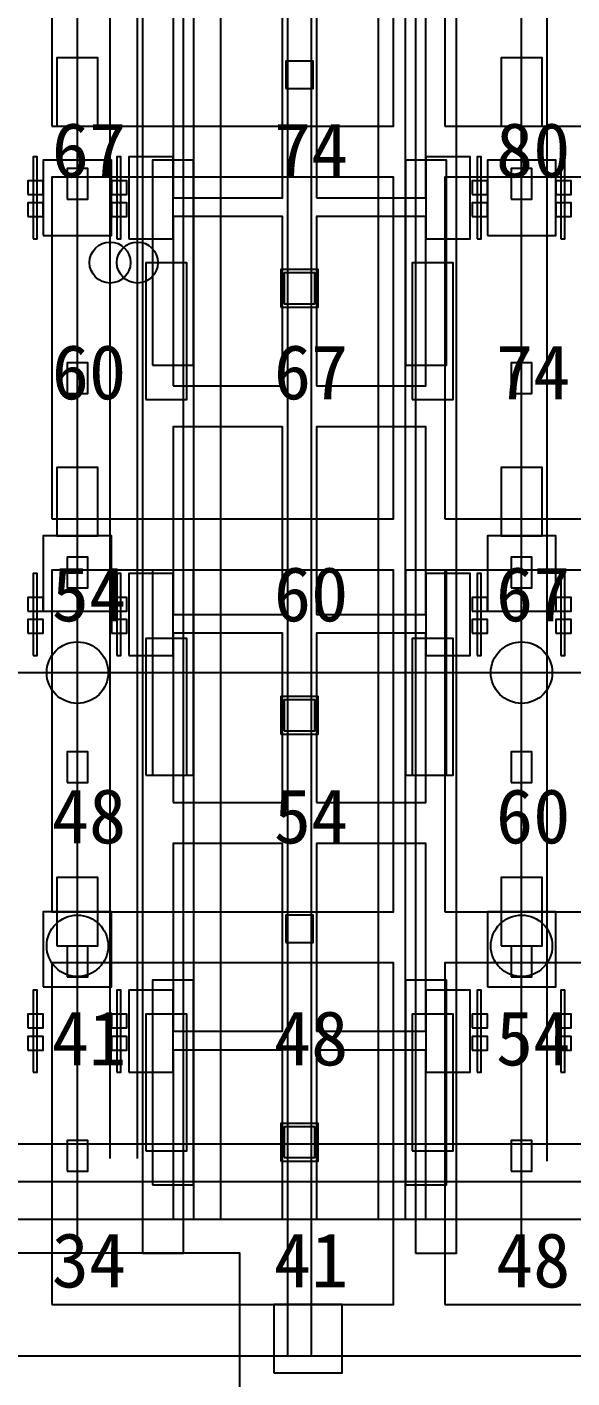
# Model space of a CAD drawing. Header units: metres. Extents: x -1640 to 1560, y -268 to 2338.
# Drawn here: x 124.78 to 140.72, y 1305.35 to 1344.9 of the extents above; entities that cross this region are included whole.
import ezdxf

# ---------------------------------------------------------------- set-up
doc = ezdxf.new("R2010")
doc.units = ezdxf.units.M
for name, color, linetype in [('1F_EHS_GAS_DETECTOR', 6, 'Continuous'), ('1F_PUMP', 2, 'Continuous'), ('1F_SCR', 3, 'Continuous'), ('1F_STRUCT_COLUMN', 8, 'Continuous'), ('1F_ZONE', 3, 'Continuous'), ('2F_CSF_LATERAL_RACK_CONCEPT', 9, 'Continuous'), ('2F_EHS_GAS_DETECTOR', 6, 'Continuous'), ('2F_RFG', 5, 'Continuous'), ('2F_STRUCT_COLUMN', 8, 'Continuous'), ('2F_VMB', 6, 'Continuous'), ('2F_ZONE', 3, 'Continuous'), ('3F_CLEANROOM_OVERHEAD_PIPE_DUCT_CONCEPT', 9, 'Continuous'), ('3F_EHS_EGRESS_DIST_M', 2, 'Continuous'), ('3F_FOUP', 5, 'Continuous'), ('3F_OHT', 9, 'Continuous'), ('3F_OHTV', 1, 'Continuous'), ('3F_PHOTO', 1, 'Continuous'), ('3F_STRUCT_COLUMN', 8, 'Continuous'), ('3F_TBAR', 6, 'Continuous'), ('3F_ZONE', 3, 'Continuous'), ('4F_FFU', 1, 'Continuous'), ('4F_STRUCT_PLENUM_TRUSS_CONCEPT', 9, 'Continuous'), ('4F_ZONE', 3, 'Continuous'), ('5F_EHS_GAS_DETECTOR', 6, 'Continuous'), ('5F_PUMP', 2, 'Continuous'), ('5F_SCR', 3, 'Continuous'), ('5F_STRUCT_COLUMN', 8, 'Continuous'), ('5F_ZONE', 3, 'Continuous'), ('6F_CSF_LATERAL_RACK_CONCEPT', 9, 'Continuous'), ('6F_EHS_GAS_DETECTOR', 6, 'Continuous'), ('6F_RFG', 5, 'Continuous'), ('6F_STRUCT_COLUMN', 8, 'Continuous'), ('6F_VMB', 6, 'Continuous'), ('6F_ZONE', 3, 'Continuous'), ('7F_CLEANROOM_OVERHEAD_PIPE_DUCT_CONCEPT', 9, 'Continuous'), ('7F_EHS_EGRESS_DIST_M', 2, 'Continuous'), ('7F_FOUP', 5, 'Continuous'), ('7F_OHT', 9, 'Continuous'), ('7F_OHTV', 1, 'Continuous'), ('7F_PHOTO', 1, 'Continuous'), ('7F_STRUCT_COLUMN', 8, 'Continuous'), ('7F_TBAR', 6, 'Continuous'), ('7F_ZONE', 3, 'Continuous'), ('8F_FFU', 1, 'Continuous'), ('8F_STRUCT_PLENUM_TRUSS_CONCEPT', 9, 'Continuous'), ('8F_ZONE', 3, 'Continuous'), ('RF_RSC', 4, 'Continuous'), ('RF_STACK', 2, 'Continuous'), ('UTIL_ELEC.LV_CONCEPT', 2, 'Continuous'), ('UTIL_GAS.SPEC_CONCEPT', 3, 'Continuous'), ('UTIL_PCW.R_CONCEPT', 1, 'Continuous'), ('UTIL_PCW.R_RISER', 1, 'Continuous'), ('UTIL_PCW.S_CONCEPT', 6, 'Continuous'), ('UTIL_PCW.S_RISER', 6, 'Continuous'), ('UTIL_WW.AA_CONCEPT', 3, 'Continuous'), ('UTIL_WW.F_CONCEPT', 2, 'Continuous'), ('UTIL_WW.ORG_CONCEPT', 4, 'Continuous')]:
    doc.layers.add(name, color=color, linetype=linetype)

msp = doc.modelspace()

# ---------------------------------------------------------------- linework, layer by layer
at = {"layer": '1F_EHS_GAS_DETECTOR'}
for centre in [(126.25, 1318), (139.25, 1318)]:
    msp.add_circle(centre, 0.9, dxfattribs=at)
at = {"layer": '1F_PUMP'}
for points in [[(128.25, 1334), (129.45, 1334), (129.45, 1338), (128.25, 1338)], [(136.05, 1334), (137.25, 1334), (137.25, 1338), (136.05, 1338)], [(128.25, 1323), (129.45, 1323), (129.45, 1327), (128.25, 1327)], [(136.05, 1323), (137.25, 1323), (137.25, 1327), (136.05, 1327)], [(128.25, 1312), (129.45, 1312), (129.45, 1316), (128.25, 1316)], [(136.05, 1312), (137.25, 1312), (137.25, 1316), (136.05, 1316)]]:
    msp.add_lwpolyline(points, close=True, dxfattribs=at)
at = {"layer": '1F_SCR'}
for points in [[(125.25, 1338.8), (127.25, 1338.8), (127.25, 1341), (125.25, 1341)], [(138.25, 1338.8), (140.25, 1338.8), (140.25, 1341), (138.25, 1341)], [(125.25, 1327.8), (127.25, 1327.8), (127.25, 1330), (125.25, 1330)], [(138.25, 1327.8), (140.25, 1327.8), (140.25, 1330), (138.25, 1330)], [(125.25, 1316.8), (127.25, 1316.8), (127.25, 1319), (125.25, 1319)], [(138.25, 1316.8), (140.25, 1316.8), (140.25, 1319), (138.25, 1319)]]:
    msp.add_lwpolyline(points, close=True, dxfattribs=at)
at = {"layer": '1F_STRUCT_COLUMN'}
for points in [[(132.2, 1336.7), (133.3, 1336.7), (133.3, 1337.8), (132.2, 1337.8)], [(132.2, 1324.2), (133.3, 1324.2), (133.3, 1325.3), (132.2, 1325.3)], [(132.2, 1311.7), (133.3, 1311.7), (133.3, 1312.8), (132.2, 1312.8)]]:
    msp.add_lwpolyline(points, close=True, dxfattribs=at)
at = {"layer": '1F_ZONE'}
msp.add_lwpolyline([(20.5, 1306), (297, 1306), (297, 1464), (20.5, 1464)], close=True, dxfattribs=at)
at = {"layer": '2F_CSF_LATERAL_RACK_CONCEPT'}
for points in [[(129.65, 1310), (130.45, 1310), (130.45, 1460), (129.65, 1460)], [(135.05, 1310), (135.85, 1310), (135.85, 1460), (135.05, 1460)]]:
    msp.add_lwpolyline(points, close=True, dxfattribs=at)
at = {"layer": '2F_EHS_GAS_DETECTOR'}
for centre in [(126.25, 1326), (139.25, 1326)]:
    msp.add_circle(centre, 0.9, dxfattribs=at)
at = {"layer": '2F_RFG'}
for points in [[(128.45, 1335), (129.65, 1335), (129.65, 1341), (128.45, 1341)], [(135.85, 1335), (137.05, 1335), (137.05, 1341), (135.85, 1341)], [(128.45, 1323), (129.65, 1323), (129.65, 1329), (128.45, 1329)], [(135.85, 1323), (137.05, 1323), (137.05, 1329), (135.85, 1329)], [(128.45, 1311), (129.65, 1311), (129.65, 1317), (128.45, 1317)], [(135.85, 1311), (137.05, 1311), (137.05, 1317), (135.85, 1317)]]:
    msp.add_lwpolyline(points, close=True, dxfattribs=at)
at = {"layer": '2F_STRUCT_COLUMN'}
for points in [[(132.3, 1336.8), (133.2, 1336.8), (133.2, 1337.7), (132.3, 1337.7)], [(132.3, 1324.3), (133.2, 1324.3), (133.2, 1325.2), (132.3, 1325.2)], [(132.3, 1311.8), (133.2, 1311.8), (133.2, 1312.7), (132.3, 1312.7)]]:
    msp.add_lwpolyline(points, close=True, dxfattribs=at)
at = {"layer": '2F_VMB'}
for points in [[(125.65, 1342), (126.85, 1342), (126.85, 1344), (125.65, 1344)], [(138.65, 1342), (139.85, 1342), (139.85, 1344), (138.65, 1344)], [(125.65, 1330), (126.85, 1330), (126.85, 1332), (125.65, 1332)], [(138.65, 1330), (139.85, 1330), (139.85, 1332), (138.65, 1332)], [(125.65, 1318), (126.85, 1318), (126.85, 1320), (125.65, 1320)], [(138.65, 1318), (139.85, 1318), (139.85, 1320), (138.65, 1320)]]:
    msp.add_lwpolyline(points, close=True, dxfattribs=at)
at = {"layer": '2F_ZONE'}
msp.add_lwpolyline([(20.5, 1306), (297, 1306), (297, 1464), (20.5, 1464)], close=True, dxfattribs=at)
at = {"layer": '3F_CLEANROOM_OVERHEAD_PIPE_DUCT_CONCEPT'}
for points in [[(128.15, 1309), (129.35, 1309), (129.35, 1461), (128.15, 1461)], [(136.15, 1309), (137.35, 1309), (137.35, 1461), (136.15, 1461)]]:
    msp.add_lwpolyline(points, close=True, dxfattribs=at)
at = {"layer": '3F_FOUP'}
for points in [[(124.8, 1340), (125.25, 1340), (125.25, 1340.4), (124.8, 1340.4)], [(127.25, 1340), (127.7, 1340), (127.7, 1340.4), (127.25, 1340.4)], [(137.8, 1340), (138.25, 1340), (138.25, 1340.4), (137.8, 1340.4)], [(140.25, 1340), (140.7, 1340), (140.7, 1340.4), (140.25, 1340.4)], [(124.8, 1339.35), (125.25, 1339.35), (125.25, 1339.75), (124.8, 1339.75)], [(127.25, 1339.35), (127.7, 1339.35), (127.7, 1339.75), (127.25, 1339.75)], [(137.8, 1339.35), (138.25, 1339.35), (138.25, 1339.75), (137.8, 1339.75)], [(140.25, 1339.35), (140.7, 1339.35), (140.7, 1339.75), (140.25, 1339.75)], [(124.8, 1327.8), (125.25, 1327.8), (125.25, 1328.2), (124.8, 1328.2)], [(127.25, 1327.8), (127.7, 1327.8), (127.7, 1328.2), (127.25, 1328.2)], [(137.8, 1327.8), (138.25, 1327.8), (138.25, 1328.2), (137.8, 1328.2)], [(140.25, 1327.8), (140.7, 1327.8), (140.7, 1328.2), (140.25, 1328.2)], [(124.8, 1327.15), (125.25, 1327.15), (125.25, 1327.55), (124.8, 1327.55)], [(127.25, 1327.15), (127.7, 1327.15), (127.7, 1327.55), (127.25, 1327.55)], [(137.8, 1327.15), (138.25, 1327.15), (138.25, 1327.55), (137.8, 1327.55)], [(140.25, 1327.15), (140.7, 1327.15), (140.7, 1327.55), (140.25, 1327.55)], [(124.8, 1315.6), (125.25, 1315.6), (125.25, 1316), (124.8, 1316)], [(127.25, 1315.6), (127.7, 1315.6), (127.7, 1316), (127.25, 1316)], [(137.8, 1315.6), (138.25, 1315.6), (138.25, 1316), (137.8, 1316)], [(140.25, 1315.6), (140.7, 1315.6), (140.7, 1316), (140.25, 1316)], [(124.8, 1314.95), (125.25, 1314.95), (125.25, 1315.35), (124.8, 1315.35)], [(127.25, 1314.95), (127.7, 1314.95), (127.7, 1315.35), (127.25, 1315.35)], [(137.8, 1314.95), (138.25, 1314.95), (138.25, 1315.35), (137.8, 1315.35)], [(140.25, 1314.95), (140.7, 1314.95), (140.7, 1315.35), (140.25, 1315.35)]]:
    msp.add_lwpolyline(points, close=True, dxfattribs=at)
at = {"layer": '3F_OHT'}
for p, q in [((126.25, 1309), (126.25, 1381)), ((139.25, 1309), (139.25, 1381))]:
    msp.add_line(p, q, dxfattribs=at)
at = {"layer": '3F_OHTV'}
for points in [[(125.95, 1339.86), (126.55, 1339.86), (126.55, 1340.76), (125.95, 1340.76)], [(138.95, 1339.86), (139.55, 1339.86), (139.55, 1340.76), (138.95, 1340.76)], [(125.95, 1334.17), (126.55, 1334.17), (126.55, 1335.07), (125.95, 1335.07)], [(138.95, 1334.17), (139.55, 1334.17), (139.55, 1335.07), (138.95, 1335.07)], [(125.95, 1328.48), (126.55, 1328.48), (126.55, 1329.38), (125.95, 1329.38)], [(138.95, 1328.48), (139.55, 1328.48), (139.55, 1329.38), (138.95, 1329.38)], [(125.95, 1322.78), (126.55, 1322.78), (126.55, 1323.68), (125.95, 1323.68)], [(138.95, 1322.78), (139.55, 1322.78), (139.55, 1323.68), (138.95, 1323.68)], [(125.95, 1317.09), (126.55, 1317.09), (126.55, 1317.99), (125.95, 1317.99)], [(138.95, 1317.09), (139.55, 1317.09), (139.55, 1317.99), (138.95, 1317.99)], [(125.95, 1311.4), (126.55, 1311.4), (126.55, 1312.3), (125.95, 1312.3)], [(138.95, 1311.4), (139.55, 1311.4), (139.55, 1312.3), (138.95, 1312.3)]]:
    msp.add_lwpolyline(points, close=True, dxfattribs=at)
at = {"layer": '3F_PHOTO'}
for points in [[(129.05, 1339.9), (132.25, 1339.9), (132.25, 1345.4), (129.05, 1345.4)], [(133.25, 1339.9), (136.45, 1339.9), (136.45, 1345.4), (133.25, 1345.4)], [(127.75, 1338.7), (129.05, 1338.7), (129.05, 1341.1), (127.75, 1341.1)], [(136.45, 1338.7), (137.75, 1338.7), (137.75, 1341.1), (136.45, 1341.1)], [(129.05, 1334.4), (132.25, 1334.4), (132.25, 1339.35), (129.05, 1339.35)], [(133.25, 1334.4), (136.45, 1334.4), (136.45, 1339.35), (133.25, 1339.35)], [(129.05, 1327.7), (132.25, 1327.7), (132.25, 1333.2), (129.05, 1333.2)], [(133.25, 1327.7), (136.45, 1327.7), (136.45, 1333.2), (133.25, 1333.2)], [(127.75, 1326.5), (129.05, 1326.5), (129.05, 1328.9), (127.75, 1328.9)], [(136.45, 1326.5), (137.75, 1326.5), (137.75, 1328.9), (136.45, 1328.9)], [(129.05, 1322.2), (132.25, 1322.2), (132.25, 1327.15), (129.05, 1327.15)], [(133.25, 1322.2), (136.45, 1322.2), (136.45, 1327.15), (133.25, 1327.15)], [(129.05, 1315.5), (132.25, 1315.5), (132.25, 1321), (129.05, 1321)], [(133.25, 1315.5), (136.45, 1315.5), (136.45, 1321), (133.25, 1321)], [(127.75, 1314.3), (129.05, 1314.3), (129.05, 1316.7), (127.75, 1316.7)], [(136.45, 1314.3), (137.75, 1314.3), (137.75, 1316.7), (136.45, 1316.7)], [(129.05, 1310), (132.25, 1310), (132.25, 1314.95), (129.05, 1314.95)], [(133.25, 1310), (136.45, 1310), (136.45, 1314.95), (133.25, 1314.95)]]:
    msp.add_lwpolyline(points, close=True, dxfattribs=at)
at = {"layer": '3F_STRUCT_COLUMN'}
for points in [[(132.35, 1343.1), (133.15, 1343.1), (133.15, 1343.9), (132.35, 1343.9)], [(132.35, 1318.1), (133.15, 1318.1), (133.15, 1318.9), (132.35, 1318.9)]]:
    msp.add_lwpolyline(points, close=True, dxfattribs=at)
at = {"layer": '3F_TBAR'}
for points in [[(124.95, 1338.7), (125.07, 1338.7), (125.07, 1341.1), (124.95, 1341.1)], [(127.4, 1338.7), (127.52, 1338.7), (127.52, 1341.1), (127.4, 1341.1)], [(137.95, 1338.7), (138.07, 1338.7), (138.07, 1341.1), (137.95, 1341.1)], [(140.4, 1338.7), (140.52, 1338.7), (140.52, 1341.1), (140.4, 1341.1)], [(124.95, 1326.5), (125.07, 1326.5), (125.07, 1328.9), (124.95, 1328.9)], [(127.4, 1326.5), (127.52, 1326.5), (127.52, 1328.9), (127.4, 1328.9)], [(137.95, 1326.5), (138.07, 1326.5), (138.07, 1328.9), (137.95, 1328.9)], [(140.4, 1326.5), (140.52, 1326.5), (140.52, 1328.9), (140.4, 1328.9)], [(124.95, 1314.3), (125.07, 1314.3), (125.07, 1316.7), (124.95, 1316.7)], [(127.4, 1314.3), (127.52, 1314.3), (127.52, 1316.7), (127.4, 1316.7)], [(137.95, 1314.3), (138.07, 1314.3), (138.07, 1316.7), (137.95, 1316.7)], [(140.4, 1314.3), (140.52, 1314.3), (140.52, 1316.7), (140.4, 1316.7)]]:
    msp.add_lwpolyline(points, close=True, dxfattribs=at)
at = {"layer": '3F_ZONE'}
msp.add_lwpolyline([(20.5, 1306), (297, 1306), (297, 1464), (20.5, 1464)], close=True, dxfattribs=at)
at = {"layer": '4F_FFU'}
for points in [[(125.5, 1342), (135.5, 1342), (135.5, 1352), (125.5, 1352)], [(137, 1342), (147, 1342), (147, 1352), (137, 1352)], [(125.5, 1330.5), (135.5, 1330.5), (135.5, 1340.5), (125.5, 1340.5)], [(137, 1330.5), (147, 1330.5), (147, 1340.5), (137, 1340.5)], [(125.5, 1319), (135.5, 1319), (135.5, 1329), (125.5, 1329)], [(137, 1319), (147, 1319), (147, 1329), (137, 1329)], [(125.5, 1307.5), (135.5, 1307.5), (135.5, 1317.5), (125.5, 1317.5)], [(137, 1307.5), (147, 1307.5), (147, 1317.5), (137, 1317.5)]]:
    msp.add_lwpolyline(points, close=True, dxfattribs=at)
at = {"layer": '4F_STRUCT_PLENUM_TRUSS_CONCEPT'}
msp.add_lwpolyline([(132.4, 1306), (133.1, 1306), (133.1, 1464), (132.4, 1464)], close=True, dxfattribs=at)
at = {"layer": '4F_ZONE'}
msp.add_lwpolyline([(20.5, 1306), (297, 1306), (297, 1464), (20.5, 1464)], close=True, dxfattribs=at)
at = {"layer": '5F_EHS_GAS_DETECTOR'}
for centre in [(126.25, 1318), (139.25, 1318)]:
    msp.add_circle(centre, 0.9, dxfattribs=at)
at = {"layer": '5F_PUMP'}
for points in [[(128.25, 1334), (129.45, 1334), (129.45, 1338), (128.25, 1338)], [(136.05, 1334), (137.25, 1334), (137.25, 1338), (136.05, 1338)], [(128.25, 1323), (129.45, 1323), (129.45, 1327), (128.25, 1327)], [(136.05, 1323), (137.25, 1323), (137.25, 1327), (136.05, 1327)], [(128.25, 1312), (129.45, 1312), (129.45, 1316), (128.25, 1316)], [(136.05, 1312), (137.25, 1312), (137.25, 1316), (136.05, 1316)]]:
    msp.add_lwpolyline(points, close=True, dxfattribs=at)
at = {"layer": '5F_SCR'}
for points in [[(125.25, 1338.8), (127.25, 1338.8), (127.25, 1341), (125.25, 1341)], [(138.25, 1338.8), (140.25, 1338.8), (140.25, 1341), (138.25, 1341)], [(125.25, 1327.8), (127.25, 1327.8), (127.25, 1330), (125.25, 1330)], [(138.25, 1327.8), (140.25, 1327.8), (140.25, 1330), (138.25, 1330)], [(125.25, 1316.8), (127.25, 1316.8), (127.25, 1319), (125.25, 1319)], [(138.25, 1316.8), (140.25, 1316.8), (140.25, 1319), (138.25, 1319)]]:
    msp.add_lwpolyline(points, close=True, dxfattribs=at)
at = {"layer": '5F_STRUCT_COLUMN'}
for points in [[(132.2, 1336.7), (133.3, 1336.7), (133.3, 1337.8), (132.2, 1337.8)], [(132.2, 1324.2), (133.3, 1324.2), (133.3, 1325.3), (132.2, 1325.3)], [(132.2, 1311.7), (133.3, 1311.7), (133.3, 1312.8), (132.2, 1312.8)]]:
    msp.add_lwpolyline(points, close=True, dxfattribs=at)
at = {"layer": '5F_ZONE'}
msp.add_lwpolyline([(20.5, 1306), (297, 1306), (297, 1464), (20.5, 1464)], close=True, dxfattribs=at)
at = {"layer": '6F_CSF_LATERAL_RACK_CONCEPT'}
for points in [[(129.65, 1310), (130.45, 1310), (130.45, 1460), (129.65, 1460)], [(135.05, 1310), (135.85, 1310), (135.85, 1460), (135.05, 1460)]]:
    msp.add_lwpolyline(points, close=True, dxfattribs=at)
at = {"layer": '6F_EHS_GAS_DETECTOR'}
for centre in [(126.25, 1326), (139.25, 1326)]:
    msp.add_circle(centre, 0.9, dxfattribs=at)
at = {"layer": '6F_RFG'}
for points in [[(128.45, 1335), (129.65, 1335), (129.65, 1341), (128.45, 1341)], [(135.85, 1335), (137.05, 1335), (137.05, 1341), (135.85, 1341)], [(128.45, 1323), (129.65, 1323), (129.65, 1329), (128.45, 1329)], [(135.85, 1323), (137.05, 1323), (137.05, 1329), (135.85, 1329)], [(128.45, 1311), (129.65, 1311), (129.65, 1317), (128.45, 1317)], [(135.85, 1311), (137.05, 1311), (137.05, 1317), (135.85, 1317)]]:
    msp.add_lwpolyline(points, close=True, dxfattribs=at)
at = {"layer": '6F_STRUCT_COLUMN'}
for points in [[(132.3, 1336.8), (133.2, 1336.8), (133.2, 1337.7), (132.3, 1337.7)], [(132.3, 1324.3), (133.2, 1324.3), (133.2, 1325.2), (132.3, 1325.2)], [(132.3, 1311.8), (133.2, 1311.8), (133.2, 1312.7), (132.3, 1312.7)]]:
    msp.add_lwpolyline(points, close=True, dxfattribs=at)
at = {"layer": '6F_VMB'}
for points in [[(125.65, 1342), (126.85, 1342), (126.85, 1344), (125.65, 1344)], [(138.65, 1342), (139.85, 1342), (139.85, 1344), (138.65, 1344)], [(125.65, 1330), (126.85, 1330), (126.85, 1332), (125.65, 1332)], [(138.65, 1330), (139.85, 1330), (139.85, 1332), (138.65, 1332)], [(125.65, 1318), (126.85, 1318), (126.85, 1320), (125.65, 1320)], [(138.65, 1318), (139.85, 1318), (139.85, 1320), (138.65, 1320)]]:
    msp.add_lwpolyline(points, close=True, dxfattribs=at)
at = {"layer": '6F_ZONE'}
msp.add_lwpolyline([(20.5, 1306), (297, 1306), (297, 1464), (20.5, 1464)], close=True, dxfattribs=at)
at = {"layer": '7F_CLEANROOM_OVERHEAD_PIPE_DUCT_CONCEPT'}
for points in [[(128.15, 1309), (129.35, 1309), (129.35, 1461), (128.15, 1461)], [(136.15, 1309), (137.35, 1309), (137.35, 1461), (136.15, 1461)]]:
    msp.add_lwpolyline(points, close=True, dxfattribs=at)
at = {"layer": '7F_FOUP'}
for points in [[(124.8, 1340), (125.25, 1340), (125.25, 1340.4), (124.8, 1340.4)], [(127.25, 1340), (127.7, 1340), (127.7, 1340.4), (127.25, 1340.4)], [(137.8, 1340), (138.25, 1340), (138.25, 1340.4), (137.8, 1340.4)], [(140.25, 1340), (140.7, 1340), (140.7, 1340.4), (140.25, 1340.4)], [(124.8, 1339.35), (125.25, 1339.35), (125.25, 1339.75), (124.8, 1339.75)], [(127.25, 1339.35), (127.7, 1339.35), (127.7, 1339.75), (127.25, 1339.75)], [(137.8, 1339.35), (138.25, 1339.35), (138.25, 1339.75), (137.8, 1339.75)], [(140.25, 1339.35), (140.7, 1339.35), (140.7, 1339.75), (140.25, 1339.75)], [(124.8, 1327.8), (125.25, 1327.8), (125.25, 1328.2), (124.8, 1328.2)], [(127.25, 1327.8), (127.7, 1327.8), (127.7, 1328.2), (127.25, 1328.2)], [(137.8, 1327.8), (138.25, 1327.8), (138.25, 1328.2), (137.8, 1328.2)], [(140.25, 1327.8), (140.7, 1327.8), (140.7, 1328.2), (140.25, 1328.2)], [(124.8, 1327.15), (125.25, 1327.15), (125.25, 1327.55), (124.8, 1327.55)], [(127.25, 1327.15), (127.7, 1327.15), (127.7, 1327.55), (127.25, 1327.55)], [(137.8, 1327.15), (138.25, 1327.15), (138.25, 1327.55), (137.8, 1327.55)], [(140.25, 1327.15), (140.7, 1327.15), (140.7, 1327.55), (140.25, 1327.55)], [(124.8, 1315.6), (125.25, 1315.6), (125.25, 1316), (124.8, 1316)], [(127.25, 1315.6), (127.7, 1315.6), (127.7, 1316), (127.25, 1316)], [(137.8, 1315.6), (138.25, 1315.6), (138.25, 1316), (137.8, 1316)], [(140.25, 1315.6), (140.7, 1315.6), (140.7, 1316), (140.25, 1316)], [(124.8, 1314.95), (125.25, 1314.95), (125.25, 1315.35), (124.8, 1315.35)], [(127.25, 1314.95), (127.7, 1314.95), (127.7, 1315.35), (127.25, 1315.35)], [(137.8, 1314.95), (138.25, 1314.95), (138.25, 1315.35), (137.8, 1315.35)], [(140.25, 1314.95), (140.7, 1314.95), (140.7, 1315.35), (140.25, 1315.35)]]:
    msp.add_lwpolyline(points, close=True, dxfattribs=at)
at = {"layer": '7F_OHT'}
for p, q in [((126.25, 1309), (126.25, 1381)), ((139.25, 1309), (139.25, 1381))]:
    msp.add_line(p, q, dxfattribs=at)
at = {"layer": '7F_OHTV'}
for points in [[(125.95, 1339.86), (126.55, 1339.86), (126.55, 1340.76), (125.95, 1340.76)], [(138.95, 1339.86), (139.55, 1339.86), (139.55, 1340.76), (138.95, 1340.76)], [(125.95, 1334.17), (126.55, 1334.17), (126.55, 1335.07), (125.95, 1335.07)], [(138.95, 1334.17), (139.55, 1334.17), (139.55, 1335.07), (138.95, 1335.07)], [(125.95, 1328.48), (126.55, 1328.48), (126.55, 1329.38), (125.95, 1329.38)], [(138.95, 1328.48), (139.55, 1328.48), (139.55, 1329.38), (138.95, 1329.38)], [(125.95, 1322.78), (126.55, 1322.78), (126.55, 1323.68), (125.95, 1323.68)], [(138.95, 1322.78), (139.55, 1322.78), (139.55, 1323.68), (138.95, 1323.68)], [(125.95, 1317.09), (126.55, 1317.09), (126.55, 1317.99), (125.95, 1317.99)], [(138.95, 1317.09), (139.55, 1317.09), (139.55, 1317.99), (138.95, 1317.99)], [(125.95, 1311.4), (126.55, 1311.4), (126.55, 1312.3), (125.95, 1312.3)], [(138.95, 1311.4), (139.55, 1311.4), (139.55, 1312.3), (138.95, 1312.3)]]:
    msp.add_lwpolyline(points, close=True, dxfattribs=at)
at = {"layer": '7F_PHOTO'}
for points in [[(129.05, 1339.9), (132.25, 1339.9), (132.25, 1345.4), (129.05, 1345.4)], [(133.25, 1339.9), (136.45, 1339.9), (136.45, 1345.4), (133.25, 1345.4)], [(127.75, 1338.7), (129.05, 1338.7), (129.05, 1341.1), (127.75, 1341.1)], [(136.45, 1338.7), (137.75, 1338.7), (137.75, 1341.1), (136.45, 1341.1)], [(129.05, 1334.4), (132.25, 1334.4), (132.25, 1339.35), (129.05, 1339.35)], [(133.25, 1334.4), (136.45, 1334.4), (136.45, 1339.35), (133.25, 1339.35)], [(129.05, 1327.7), (132.25, 1327.7), (132.25, 1333.2), (129.05, 1333.2)], [(133.25, 1327.7), (136.45, 1327.7), (136.45, 1333.2), (133.25, 1333.2)], [(127.75, 1326.5), (129.05, 1326.5), (129.05, 1328.9), (127.75, 1328.9)], [(136.45, 1326.5), (137.75, 1326.5), (137.75, 1328.9), (136.45, 1328.9)], [(129.05, 1322.2), (132.25, 1322.2), (132.25, 1327.15), (129.05, 1327.15)], [(133.25, 1322.2), (136.45, 1322.2), (136.45, 1327.15), (133.25, 1327.15)], [(129.05, 1315.5), (132.25, 1315.5), (132.25, 1321), (129.05, 1321)], [(133.25, 1315.5), (136.45, 1315.5), (136.45, 1321), (133.25, 1321)], [(127.75, 1314.3), (129.05, 1314.3), (129.05, 1316.7), (127.75, 1316.7)], [(136.45, 1314.3), (137.75, 1314.3), (137.75, 1316.7), (136.45, 1316.7)], [(129.05, 1310), (132.25, 1310), (132.25, 1314.95), (129.05, 1314.95)], [(133.25, 1310), (136.45, 1310), (136.45, 1314.95), (133.25, 1314.95)]]:
    msp.add_lwpolyline(points, close=True, dxfattribs=at)
at = {"layer": '7F_STRUCT_COLUMN'}
for points in [[(132.35, 1343.1), (133.15, 1343.1), (133.15, 1343.9), (132.35, 1343.9)], [(132.35, 1318.1), (133.15, 1318.1), (133.15, 1318.9), (132.35, 1318.9)]]:
    msp.add_lwpolyline(points, close=True, dxfattribs=at)
at = {"layer": '7F_TBAR'}
for points in [[(124.95, 1338.7), (125.07, 1338.7), (125.07, 1341.1), (124.95, 1341.1)], [(127.4, 1338.7), (127.52, 1338.7), (127.52, 1341.1), (127.4, 1341.1)], [(137.95, 1338.7), (138.07, 1338.7), (138.07, 1341.1), (137.95, 1341.1)], [(140.4, 1338.7), (140.52, 1338.7), (140.52, 1341.1), (140.4, 1341.1)], [(124.95, 1326.5), (125.07, 1326.5), (125.07, 1328.9), (124.95, 1328.9)], [(127.4, 1326.5), (127.52, 1326.5), (127.52, 1328.9), (127.4, 1328.9)], [(137.95, 1326.5), (138.07, 1326.5), (138.07, 1328.9), (137.95, 1328.9)], [(140.4, 1326.5), (140.52, 1326.5), (140.52, 1328.9), (140.4, 1328.9)], [(124.95, 1314.3), (125.07, 1314.3), (125.07, 1316.7), (124.95, 1316.7)], [(127.4, 1314.3), (127.52, 1314.3), (127.52, 1316.7), (127.4, 1316.7)], [(137.95, 1314.3), (138.07, 1314.3), (138.07, 1316.7), (137.95, 1316.7)], [(140.4, 1314.3), (140.52, 1314.3), (140.52, 1316.7), (140.4, 1316.7)]]:
    msp.add_lwpolyline(points, close=True, dxfattribs=at)
at = {"layer": '7F_ZONE'}
msp.add_lwpolyline([(20.5, 1306), (297, 1306), (297, 1464), (20.5, 1464)], close=True, dxfattribs=at)
at = {"layer": '8F_FFU'}
for points in [[(125.5, 1342), (135.5, 1342), (135.5, 1352), (125.5, 1352)], [(137, 1342), (147, 1342), (147, 1352), (137, 1352)], [(125.5, 1330.5), (135.5, 1330.5), (135.5, 1340.5), (125.5, 1340.5)], [(137, 1330.5), (147, 1330.5), (147, 1340.5), (137, 1340.5)], [(125.5, 1319), (135.5, 1319), (135.5, 1329), (125.5, 1329)], [(137, 1319), (147, 1319), (147, 1329), (137, 1329)], [(125.5, 1307.5), (135.5, 1307.5), (135.5, 1317.5), (125.5, 1317.5)], [(137, 1307.5), (147, 1307.5), (147, 1317.5), (137, 1317.5)]]:
    msp.add_lwpolyline(points, close=True, dxfattribs=at)
at = {"layer": '8F_STRUCT_PLENUM_TRUSS_CONCEPT'}
msp.add_lwpolyline([(132.4, 1306), (133.1, 1306), (133.1, 1464), (132.4, 1464)], close=True, dxfattribs=at)
at = {"layer": '8F_ZONE'}
msp.add_lwpolyline([(20.5, 1306), (297, 1306), (297, 1464), (20.5, 1464)], close=True, dxfattribs=at)
at = {"layer": 'RF_RSC'}
msp.add_lwpolyline([(124, 1304), (131, 1304), (131, 1309), (124, 1309)], close=True, dxfattribs=at)
at = {"layer": 'RF_STACK'}
msp.add_lwpolyline([(132, 1305.5), (134, 1305.5), (134, 1307.5), (132, 1307.5)], close=True, dxfattribs=at)
at = {"layer": 'UTIL_ELEC.LV_CONCEPT'}
msp.add_line((140, 1311.7), (140, 1472.3), dxfattribs=at)
msp.add_line((140, 1311.7), (140, 1472.3), dxfattribs=at)
at = {"layer": 'UTIL_GAS.SPEC_CONCEPT'}
msp.add_line((-274.3, 1326), (293.3, 1326), dxfattribs=at)
msp.add_line((-274.3, 1326), (293.3, 1326), dxfattribs=at)
at = {"layer": 'UTIL_PCW.R_CONCEPT'}
msp.add_line((128.005, 1311.78), (128.005, 1458.23), dxfattribs=at)
msp.add_line((128.005, 1311.78), (128.005, 1458.23), dxfattribs=at)
at = {"layer": 'UTIL_PCW.R_RISER'}
msp.add_circle((128.005, 1338.005), 0.6, dxfattribs=at)
msp.add_circle((128.005, 1338.005), 0.6, dxfattribs=at)
at = {"layer": 'UTIL_PCW.S_CONCEPT'}
msp.add_line((127.205, 1311.78), (127.205, 1458.23), dxfattribs=at)
msp.add_line((127.205, 1311.78), (127.205, 1458.23), dxfattribs=at)
at = {"layer": 'UTIL_PCW.S_RISER'}
msp.add_circle((127.205, 1338.005), 0.6, dxfattribs=at)
msp.add_circle((127.205, 1338.005), 0.6, dxfattribs=at)
at = {"layer": 'UTIL_WW.AA_CONCEPT'}
msp.add_line((-276.3, 1311.1), (293.3, 1311.1), dxfattribs=at)
at = {"layer": 'UTIL_WW.F_CONCEPT'}
msp.add_line((-276.3, 1310), (293.3, 1310), dxfattribs=at)
at = {"layer": 'UTIL_WW.ORG_CONCEPT'}
msp.add_line((-276.3, 1312.2), (293.3, 1312.2), dxfattribs=at)

# ---------------------------------------------------------------- texts
at = {"layer": '3F_EHS_EGRESS_DIST_M'}
for s, p in [('67', (125.5, 1340.5)), ('74', (132, 1340.5)), ('80', (138.5, 1340.5)), ('60', (125.5, 1334)), ('67', (132, 1334)), ('74', (138.5, 1334)), ('54', (125.5, 1327.5)), ('60', (132, 1327.5)), ('67', (138.5, 1327.5)), ('48', (125.5, 1321)), ('54', (132, 1321)), ('60', (138.5, 1321)), ('41', (125.5, 1314.5)), ('48', (132, 1314.5)), ('54', (138.5, 1314.5)), ('34', (125.5, 1308)), ('41', (132, 1308)), ('48', (138.5, 1308))]:
    msp.add_text(s, height=1.6, dxfattribs=at).set_placement(p)
at = {"layer": '7F_EHS_EGRESS_DIST_M'}
for s, p in [('67', (125.5, 1340.5)), ('74', (132, 1340.5)), ('80', (138.5, 1340.5)), ('60', (125.5, 1334)), ('67', (132, 1334)), ('74', (138.5, 1334)), ('54', (125.5, 1327.5)), ('60', (132, 1327.5)), ('67', (138.5, 1327.5)), ('48', (125.5, 1321)), ('54', (132, 1321)), ('60', (138.5, 1321)), ('41', (125.5, 1314.5)), ('48', (132, 1314.5)), ('54', (138.5, 1314.5)), ('34', (125.5, 1308)), ('41', (132, 1308)), ('48', (138.5, 1308))]:
    msp.add_text(s, height=1.6, dxfattribs=at).set_placement(p)

doc.saveas('drawing.dxf')
